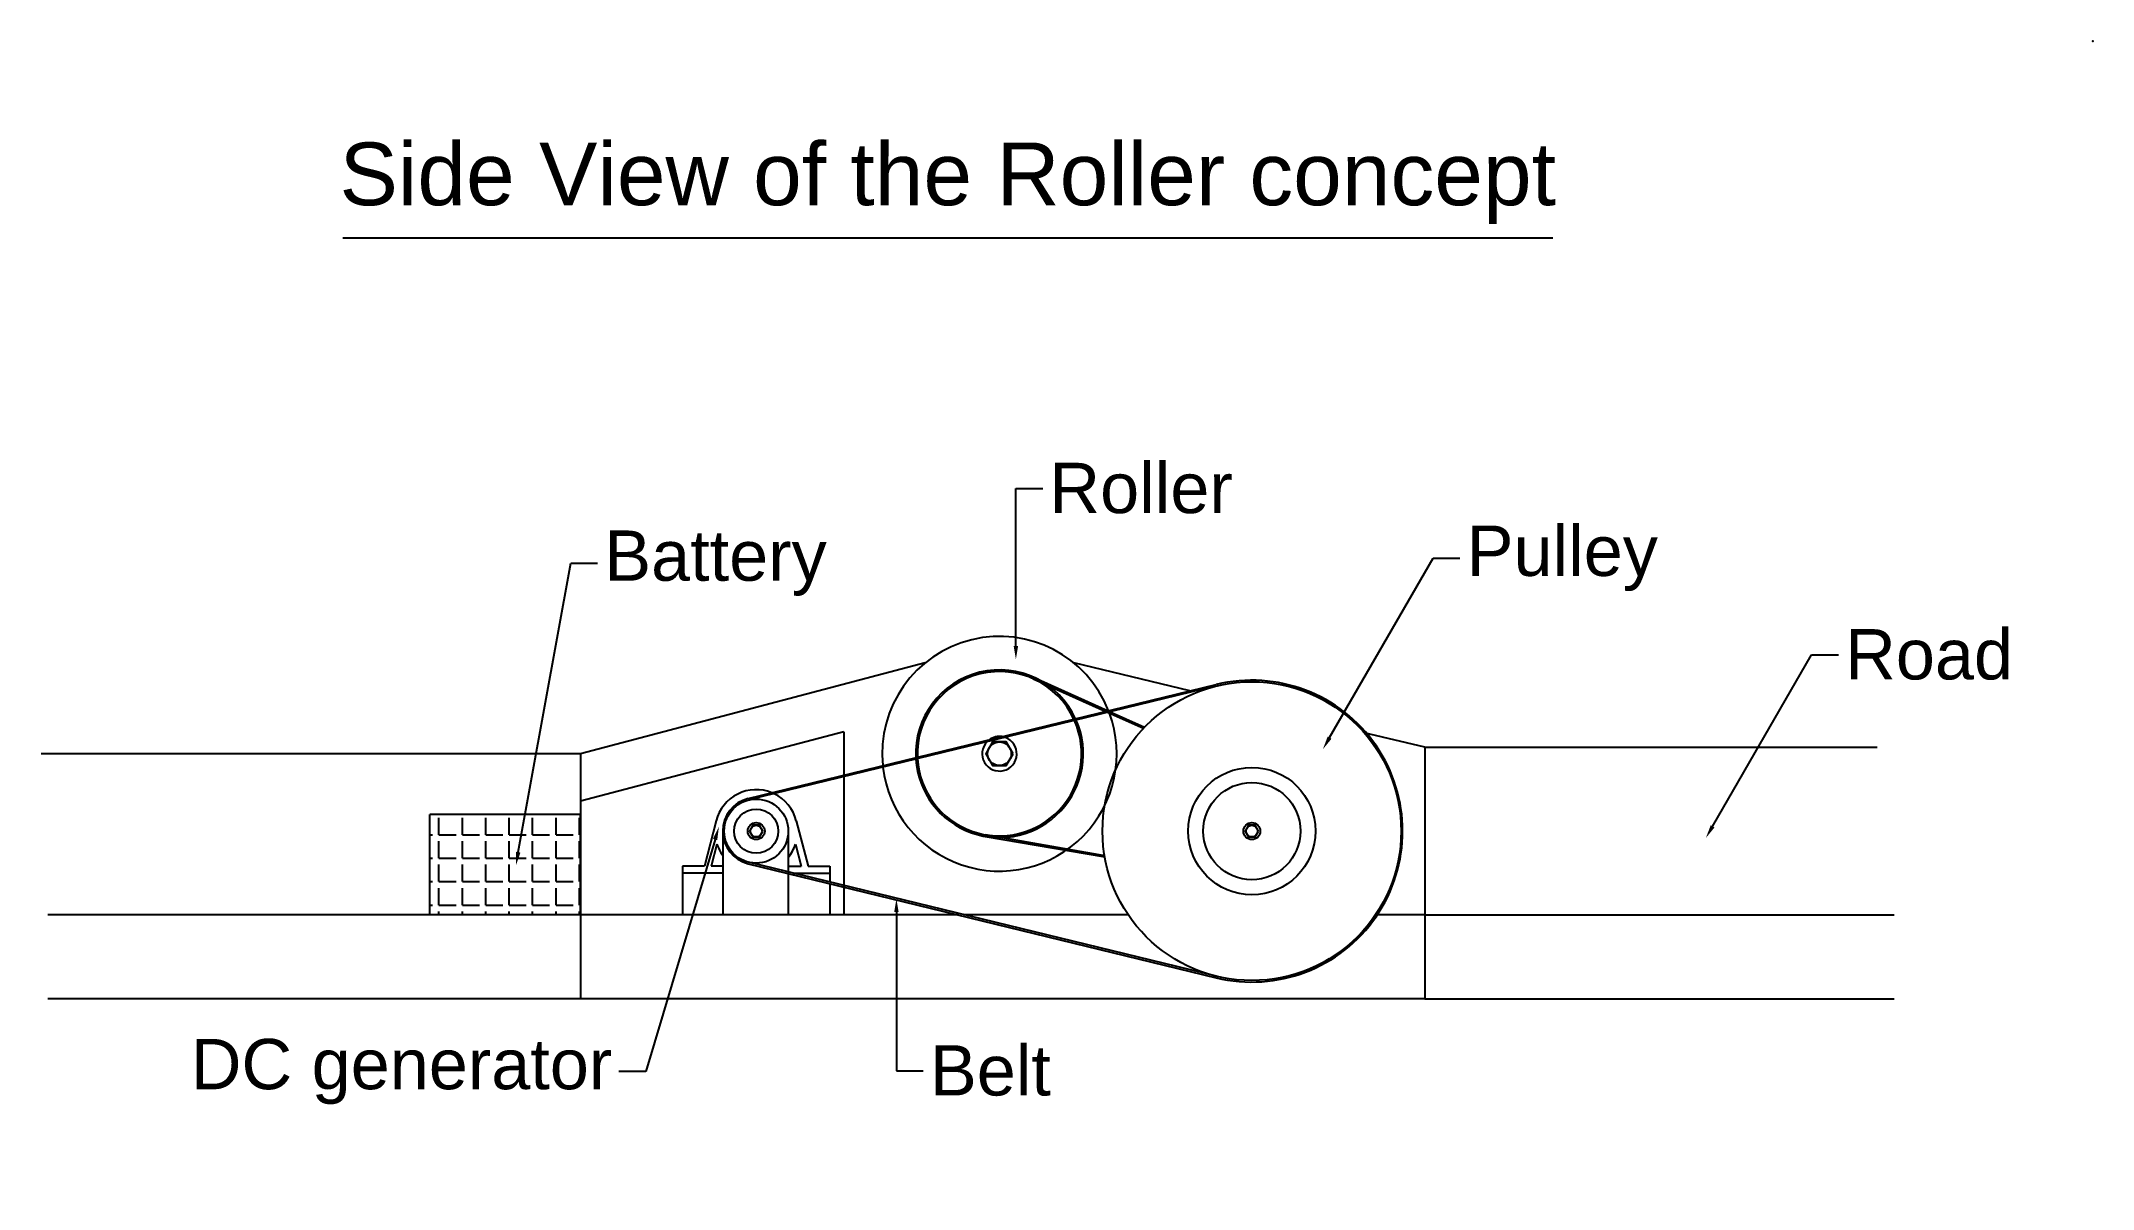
# Model space of a CAD drawing. Header units: millimetres. Extents: x -2 to 610, y -57 to 286.
import ezdxf
from ezdxf import colors
from ezdxf.entities.mleader import LeaderData, LeaderLine
from ezdxf.math import Vec2, Vec3

# ---------------------------------------------------------------- set-up
doc = ezdxf.new("R2010")
doc.units = ezdxf.units.MM
doc.layers.add('behind', color=7, linetype='Continuous')
doc.styles.get("Standard").update_dxf_attribs({"font": 'arial.ttf'})

msp = doc.modelspace()

# ---------------------------------------------------------------- hatches: boundary and pattern name
h = msp.add_hatch()
h.set_pattern_fill('ANGLE', color=256)
h.set_pattern_definition([(0, (-1.8, -1e-07), (0, 6.985), [5.08, -1.905]), (90, (-1.8, -1e-07), (-6.985, 4e-16), [5.08, -1.905])])
h.paths.add_polyline_path([(114.2, 25), (159.2, 25), (159.2, 55), (114.2, 55)])

# ---------------------------------------------------------------- linework, layer by layer
for p, q in [((88.25, 226.93), (449.35, 226.93)), ((262, 100.14), (159.2, 73.07)), ((209.24, 59.72), (348.86, 93.72)), ((348.96, 93.28), (209.35, 59.28)), ((237.73, 79.58), (159.2, 58.91)), ((237.73, 79.58), (237.73, 25)), ((411.13, 75), (411.13, 25)), ((411.13, 75), (546.13, 75)), ((159.2, 73.07), (-1.8, 73.07)), ((159.2, 73.07), (159.2, 0)), ((201.61, 50), (201.61, 25)), ((221.16, 50), (221.16, 25)), ((189.61, 37.5), (189.61, 25)), ((209.24, 40.28), (348.86, 6.28)), ((348.96, 6.72), (209.35, 40.72)), ((233.61, 37.5), (233.61, 34.81)), ((233.61, 34.35), (233.61, 25)), ((114.2, 25), (0.2, 25)), ((411.13, 25), (411.13, 0)), ((411.13, 25), (551.13, 25)), ((159.2, 0), (0.2, 0)), ((411.13, 0), (159.2, 0)), ((411.13, 0), (551.13, 0))]:
    msp.add_line(p, q)
for points in [[(288.27, 73.07), (286.24, 76.6), (282.16, 76.6), (280.13, 73.07), (282.16, 69.54), (286.24, 69.54)], [(213.61, 50), (212.61, 51.73), (210.61, 51.73), (209.61, 50), (210.61, 48.27), (212.61, 48.27)], [(361.51, 50), (360.51, 51.73), (358.51, 51.73), (357.51, 50), (358.51, 48.27), (360.51, 48.27)]]:
    msp.add_lwpolyline(points, close=True)
for centre, radius in [((359.51, 50), 44.55), ((284.2, 73.07), 3.53), ((359.51, 50), 19), ((359.51, 50), 14.5), ((211.61, 50), 9.55), ((211.61, 50), 6.57), ((211.61, 50), 2.53), ((211.61, 50), 1.73), ((359.51, 50), 2.53), ((359.51, 50), 1.73)]:
    msp.add_circle(centre, radius)
for centre, radius, start, end in [((284.2, 73.07), 35, 21.50622, 185.87116), ((359.51, 50), 45, 256.31131, 103.68869), ((284.2, 73.07), 35, 186.61409, 20.28138), ((284.2, 73.07), 5.16, 137.08926, 70.28812), ((284.2, 73.07), 5.16, 80.908, 126.46938), ((211.61, 50), 10, 103.68866, 256.31134)]:
    msp.add_arc(centre, radius, start, end)
msp.add_point((610.5, 285.6))
at = {"layer": 'behind'}
for p, q in [((341.05, 91.82), (306.4, 100.14)), ((294.22, 95.43), (315.93, 85.7)), ((294.51, 95.85), (316.59, 85.86)), ((316.6, 85.4), (327.18, 80.66)), ((317.26, 85.56), (327.46, 80.95)), ((411.13, 75), (393.03, 79.34)), ((159.2, 55), (114.2, 55)), ((114.2, 25), (114.2, 55)), ((159.2, 25), (159.2, 55)), ((199.65, 53.1), (196.13, 39.5)), ((223.56, 53.1), (227.09, 39.5)), ((199.9, 46.08), (198.19, 39.5)), ((223.32, 46.08), (225.02, 39.5)), ((279.97, 48.43), (315.63, 42.31)), ((279.98, 48.94), (315.56, 42.72)), ((196.13, 39.5), (189.61, 39.5)), ((189.61, 39.5), (189.61, 37.5)), ((201.61, 37.5), (189.61, 37.5)), ((201.61, 39.5), (198.19, 39.5)), ((221.16, 39.5), (225.02, 39.5)), ((222.57, 37.5), (233.61, 37.5)), ((227.09, 39.5), (233.61, 39.5)), ((233.61, 39.5), (233.61, 37.5)), ((271.99, 25), (114.2, 25)), ((322.63, 25), (273.89, 25)), ((411.13, 25), (396.38, 25))]:
    msp.add_line(p, q, dxfattribs=at)
for centre, radius, start, end in [((284.2, 73.07), 25, 24.66635, 182.71104), ((284.2, 73.07), 24.5, 24.89325, 182.48413), ((284.2, 73.07), 25, 183.75978, 23.6176), ((284.2, 73.07), 24.5, 183.55503, 23.82235), ((211.61, 50), 12.35, 67.76975, 165.45515), ((211.61, 50), 12.35, 14.54485, 64.3493), ((211.61, 50), 12.35, 198.52243, 215.91894), ((211.61, 50), 12.35, 320.66061, 341.47757)]:
    msp.add_arc(centre, radius, start, end, dxfattribs=at)

# ---------------------------------------------------------------- texts
msp.add_text('Side View of the Roller concept', height=18.7).set_placement((87.27, 236.64))

# ---------------------------------------------------------------- leaders
ml = msp.add_multileader_mtext('Standard')
ml.set_content('Roller', color=256)
ml.set_leader_properties()
ml.build(insert=Vec2(0, 0))
ctx = ml.context
ctx.base_point, ctx.char_height, ctx.plane_origin = Vec3(297.1, 152.2), 15, Vec3(289.1, 101.2)
notes = []
notes.append((ctx, [(0, (1, 1, 0), (289.1, 152.2), (1, 0), 8, [(0, [(289.1, 101.2)], 0, [])])]))
ctx.mtext.insert, ctx.mtext.flow_direction = Vec3(299.1, 159.83), 5
ml = msp.add_multileader_mtext('Standard')
ml.set_content('Pulley', color=256)
ml.set_leader_properties()
ml.build(insert=Vec2(0, 0))
ctx = ml.context
ctx.base_point, ctx.char_height, ctx.plane_origin = Vec3(421.61, 131.4), 15, Vec3(380.71, 74.41)
notes.append((ctx, [(0, (1, 1, 0), (413.61, 131.4), (1, 0), 8, [(0, [(380.71, 74.41)], 0, [])])]))
ctx.mtext.insert, ctx.mtext.flow_direction = Vec3(423.61, 141.1), 5
ml = msp.add_multileader_mtext('Standard')
ml.set_content('Battery', color=256)
ml.set_leader_properties()
ml.build(insert=Vec2(0, 0))
ctx = ml.context
ctx.base_point, ctx.char_height, ctx.plane_origin = Vec3(164.27, 129.95), 15, Vec3(139.91, 39.78)
notes.append((ctx, [(0, (1, 1, 0), (156.27, 129.95), (1, 0), 8, [(0, [(139.91, 39.78)], 0, [])])]))
ctx.mtext.insert, ctx.mtext.flow_direction = Vec3(166.27, 139.66), 5
ml = msp.add_multileader_mtext('Standard')
ml.set_content('Road', color=256)
ml.set_leader_properties()
ml.build(insert=Vec2(0, 0))
ctx = ml.context
ctx.base_point, ctx.char_height, ctx.plane_origin = Vec3(534.55, 102.61), 15, Vec3(495, 47.96)
notes.append((ctx, [(0, (1, 1, 0), (526.55, 102.61), (1, 0), 8, [(0, [(495, 47.96)], 0, [])])]))
ctx.mtext.insert, ctx.mtext.flow_direction = Vec3(536.55, 110.23), 5
ml = msp.add_multileader_mtext('Standard')
ml.set_content('DC generator', color=256)
ml.set_leader_properties()
ml.build(insert=Vec2(0, 0))
ctx = ml.context
ctx.base_point, ctx.char_height, ctx.plane_origin = Vec3(42.18, -21.68), 15, Vec3(221.95, 53.32)
ctx.text_align_type = 2
notes.append((ctx, [(0, (1, 1, 0), (178.65, -21.68), (-1, 0), 8, [(0, [(200.49, 51.33)], 0, [])])]))
ctx.mtext.insert, ctx.mtext.alignment, ctx.mtext.flow_direction = Vec3(168.65, -11.97), 3, 5
ml = msp.add_multileader_mtext('Standard')
ml.set_content('Belt', color=256)
ml.set_leader_properties()
ml.build(insert=Vec2(0, 0))
ctx = ml.context
ctx.base_point, ctx.char_height, ctx.plane_origin = Vec3(261.45, -21.47), 15, Vec3(253.45, 29.83)
notes.append((ctx, [(0, (1, 1, 0), (253.45, -21.47), (1, 0), 8, [(0, [(253.45, 29.83)], 0, [])])]))
ctx.mtext.insert, ctx.mtext.flow_direction = Vec3(263.45, -13.84), 5
for ctx, leaders in notes:
    for number, flags, end, landing, length, lines in leaders:
        leader = LeaderData()
        leader.index, (leader.has_last_leader_line, leader.has_dogleg_vector, leader.attachment_direction) = number, flags
        leader.last_leader_point, leader.dogleg_vector, leader.dogleg_length = Vec3(end), Vec3(landing), length
        for number, points, colour, breaks in lines:
            line = LeaderLine()
            line.index, line.vertices, line.color, line.breaks = number, Vec3.list(points), colors.encode_raw_color(colour), breaks
            leader.lines.append(line)
        ctx.leaders.append(leader)

doc.saveas('drawing.dxf')
